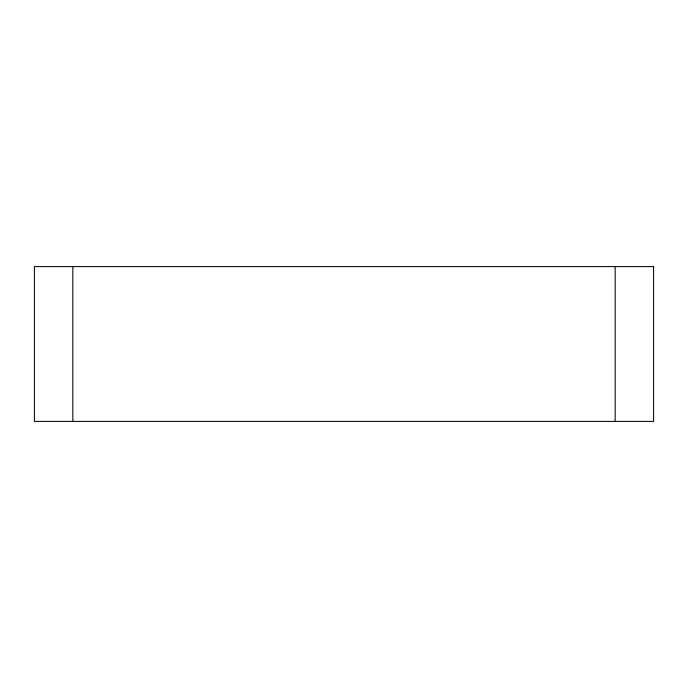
<?xml version="1.0" encoding="UTF-8"?>
<svg xmlns="http://www.w3.org/2000/svg" width="688" height="688" viewBox="0 0 688 688"><rect width="100%" height="100%" fill="white"/><g stroke="black" fill="none" stroke-linecap="round" stroke-linejoin="round"><path stroke-width="1.03" d="M615.184 266.6L615.184 421.4M72.816 266.6L72.816 421.4M653.6 266.6L34.4 266.6L34.4 421.4L653.6 421.4L653.6 266.6"/></g></svg>
